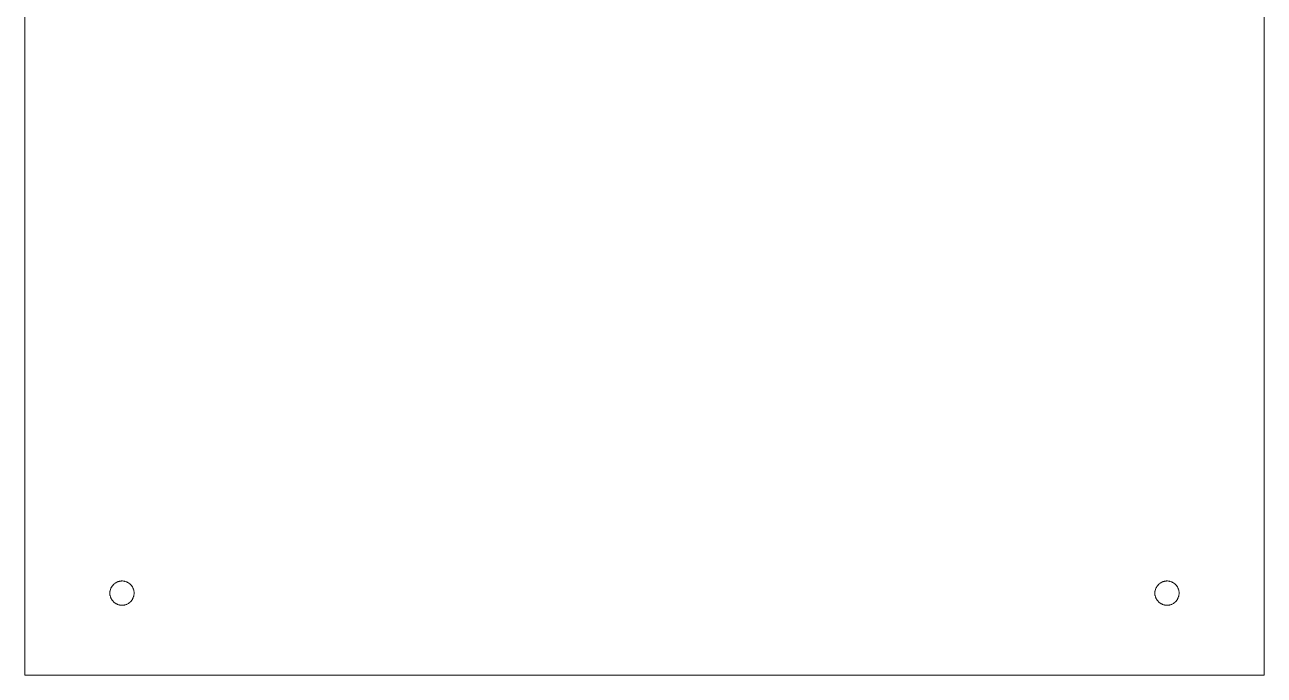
# Model space of a CAD drawing. Header units: inches. Extents: x 17 to 196, y 10 to 268.
# Drawn here: x 16.7 to 118.7, y 9.6 to 63.1 of the extents above; entities that cross this region are included whole.
import ezdxf

# ---------------------------------------------------------------- set-up
doc = ezdxf.new("R2010")
doc.units = ezdxf.units.IN
doc.header["$MEASUREMENT"] = 0
doc.layers.add('Layer 1', color=7, linetype='Continuous')

# ---------------------------------------------------------------- blocks, each defined once
blk = doc.blocks.new('block 39')
at = {"layer": 'Layer 1', "color": 7, "lineweight": 9, "true_color": 0xffffff}
blk.add_open_spline([(25.67, 16.3), (25.67, 16.3), (25.67, 16.3), (25.67, 16.3), (25.67, 16.3), (25.67, 16.31), (25.67, 16.31), (25.67, 16.31), (25.66, 16.34), (25.66, 16.34), (25.66, 16.34), (25.66, 16.37), (25.66, 16.37), (25.66, 16.37), (25.66, 16.41), (25.66, 16.41), (25.66, 16.41), (25.65, 16.45), (25.65, 16.45), (25.65, 16.45), (25.65, 16.48), (25.65, 16.48), (25.65, 16.48), (25.65, 16.5), (25.65, 16.5), (25.65, 16.5), (25.65, 16.5), (25.65, 16.5), (25.65, 16.5), (25.64, 16.52), (25.64, 16.52), (25.64, 16.52), (25.63, 16.55), (25.63, 16.55), (25.63, 16.55), (25.61, 16.62), (25.61, 16.62), (25.61, 16.62), (25.6, 16.66), (25.6, 16.66), (25.6, 16.66), (25.59, 16.68), (25.59, 16.68), (25.59, 16.68), (25.59, 16.69), (25.59, 16.69), (25.59, 16.69), (25.59, 16.69), (25.59, 16.69), (25.59, 16.69), (25.59, 16.69), (25.59, 16.69), (25.59, 16.69), (25.59, 16.7), (25.59, 16.7), (25.59, 16.7), (25.57, 16.72), (25.57, 16.72), (25.57, 16.72), (25.56, 16.75), (25.56, 16.75), (25.56, 16.75), (25.52, 16.81), (25.52, 16.81), (25.52, 16.81), (25.51, 16.84), (25.51, 16.84), (25.51, 16.84), (25.5, 16.86), (25.5, 16.86), (25.5, 16.86), (25.5, 16.86), (25.5, 16.86), (25.5, 16.86), (25.49, 16.87), (25.49, 16.87), (25.49, 16.87), (25.47, 16.9), (25.47, 16.9), (25.47, 16.9), (25.44, 16.92), (25.44, 16.92), (25.44, 16.92), (25.4, 16.98), (25.4, 16.98), (25.4, 16.98), (25.38, 17), (25.38, 17), (25.38, 17), (25.38, 17.01), (25.38, 17.01), (25.38, 17.01), (25.38, 17.01), (25.38, 17.01), (25.38, 17.01), (25.37, 17.01), (25.37, 17.01), (25.37, 17.01), (25.37, 17.01), (25.37, 17.01), (25.37, 17.01), (25.35, 17.03), (25.35, 17.03), (25.35, 17.03), (25.33, 17.05), (25.33, 17.05), (25.33, 17.05), (25.3, 17.07), (25.3, 17.07), (25.3, 17.07), (25.27, 17.1), (25.27, 17.1), (25.27, 17.1), (25.25, 17.12), (25.25, 17.12), (25.25, 17.12), (25.23, 17.13), (25.23, 17.13), (25.23, 17.13), (25.23, 17.13), (25.23, 17.13), (25.23, 17.13), (25.21, 17.14), (25.21, 17.14), (25.21, 17.14), (25.19, 17.15), (25.19, 17.15), (25.19, 17.15), (25.12, 17.19), (25.12, 17.19), (25.12, 17.19), (25.09, 17.2), (25.09, 17.2), (25.09, 17.2), (25.07, 17.22), (25.07, 17.22), (25.07, 17.22), (25.06, 17.22), (25.06, 17.22), (25.06, 17.22), (25.06, 17.22), (25.06, 17.22), (25.06, 17.22), (25.06, 17.22), (25.06, 17.22), (25.06, 17.22), (25.05, 17.22), (25.05, 17.22), (25.05, 17.22), (25.03, 17.23), (25.03, 17.23), (25.03, 17.23), (25, 17.24), (25, 17.24), (25, 17.24), (24.92, 17.26), (24.92, 17.26), (24.92, 17.26), (24.89, 17.27), (24.89, 17.27), (24.89, 17.27), (24.87, 17.28), (24.87, 17.28), (24.87, 17.28), (24.87, 17.28), (24.87, 17.28), (24.87, 17.28), (24.86, 17.28), (24.86, 17.28), (24.86, 17.28), (24.85, 17.28), (24.85, 17.28), (24.85, 17.28), (24.82, 17.29), (24.82, 17.29), (24.82, 17.29), (24.79, 17.29), (24.79, 17.29), (24.79, 17.29), (24.71, 17.3), (24.71, 17.3), (24.71, 17.3), (24.68, 17.3), (24.68, 17.3), (24.68, 17.3), (24.67, 17.3), (24.67, 17.3), (24.67, 17.3), (24.67, 17.3), (24.67, 17.3), (24.67, 17.3), (24.66, 17.3), (24.66, 17.3), (24.66, 17.3), (24.64, 17.3), (24.64, 17.3), (24.64, 17.3), (24.61, 17.29), (24.61, 17.29), (24.61, 17.29), (24.57, 17.29), (24.57, 17.29), (24.57, 17.29), (24.53, 17.29), (24.53, 17.29), (24.53, 17.29), (24.49, 17.28), (24.49, 17.28), (24.49, 17.28), (24.47, 17.28), (24.47, 17.28), (24.47, 17.28), (24.47, 17.28), (24.47, 17.28), (24.47, 17.28), (24.46, 17.28), (24.46, 17.28), (24.46, 17.28), (24.45, 17.28), (24.45, 17.28), (24.45, 17.28), (24.43, 17.27), (24.43, 17.27), (24.43, 17.27), (24.35, 17.25), (24.35, 17.25), (24.35, 17.25), (24.32, 17.24), (24.32, 17.24), (24.32, 17.24), (24.29, 17.23), (24.29, 17.23), (24.29, 17.23), (24.28, 17.22), (24.28, 17.22), (24.28, 17.22), (24.28, 17.22), (24.28, 17.22), (24.28, 17.22), (24.27, 17.22), (24.27, 17.22), (24.27, 17.22), (24.26, 17.21), (24.26, 17.21), (24.26, 17.21), (24.23, 17.2), (24.23, 17.2), (24.23, 17.2), (24.16, 17.16), (24.16, 17.16), (24.16, 17.16), (24.13, 17.14), (24.13, 17.14), (24.13, 17.14), (24.11, 17.13), (24.11, 17.13), (24.11, 17.13), (24.11, 17.13), (24.11, 17.13), (24.11, 17.13), (24.11, 17.13), (24.11, 17.13), (24.11, 17.13), (24.11, 17.13), (24.11, 17.13), (24.11, 17.13), (24.1, 17.12), (24.1, 17.12), (24.1, 17.12), (24.08, 17.11), (24.08, 17.11), (24.08, 17.11), (24.05, 17.08), (24.05, 17.08), (24.05, 17.08), (24, 17.04), (24, 17.04), (24, 17.04), (23.97, 17.02), (23.97, 17.02), (23.97, 17.02), (23.96, 17.01), (23.96, 17.01), (23.96, 17.01), (23.96, 17.01), (23.96, 17.01), (23.96, 17.01), (23.95, 16.99), (23.95, 16.99), (23.95, 16.99), (23.93, 16.97), (23.93, 16.97), (23.93, 16.97), (23.9, 16.94), (23.9, 16.94), (23.9, 16.94), (23.88, 16.91), (23.88, 16.91), (23.88, 16.91), (23.86, 16.88), (23.86, 16.88), (23.86, 16.88), (23.84, 16.87), (23.84, 16.87), (23.84, 16.87), (23.84, 16.86), (23.84, 16.86), (23.84, 16.86), (23.84, 16.86), (23.84, 16.86), (23.84, 16.86), (23.84, 16.86), (23.84, 16.86), (23.84, 16.86), (23.83, 16.85), (23.83, 16.85), (23.83, 16.85), (23.82, 16.83), (23.82, 16.83), (23.82, 16.83), (23.79, 16.76), (23.79, 16.76), (23.79, 16.76), (23.77, 16.73), (23.77, 16.73), (23.77, 16.73), (23.75, 16.71), (23.75, 16.71), (23.75, 16.71), (23.75, 16.69), (23.75, 16.69), (23.75, 16.69), (23.75, 16.69), (23.75, 16.69), (23.75, 16.69), (23.74, 16.67), (23.74, 16.67), (23.74, 16.67), (23.73, 16.64), (23.73, 16.64), (23.73, 16.64), (23.71, 16.57), (23.71, 16.57), (23.71, 16.57), (23.7, 16.53), (23.7, 16.53), (23.7, 16.53), (23.69, 16.51), (23.69, 16.51), (23.69, 16.51), (23.69, 16.5), (23.69, 16.5), (23.69, 16.5), (23.69, 16.5), (23.69, 16.5), (23.69, 16.5), (23.69, 16.5), (23.69, 16.5), (23.69, 16.5), (23.69, 16.49), (23.69, 16.49), (23.69, 16.49), (23.68, 16.47), (23.68, 16.47), (23.68, 16.47), (23.68, 16.43), (23.68, 16.43), (23.68, 16.43), (23.67, 16.35), (23.67, 16.35), (23.67, 16.35), (23.67, 16.32), (23.67, 16.32), (23.67, 16.32), (23.67, 16.3), (23.67, 16.3), (23.67, 16.3), (23.67, 16.3), (23.67, 16.3), (23.67, 16.3), (23.67, 16.28), (23.67, 16.28), (23.67, 16.28), (23.67, 16.25), (23.67, 16.25), (23.67, 16.25), (23.68, 16.21), (23.68, 16.21), (23.68, 16.21), (23.68, 16.17), (23.68, 16.17), (23.68, 16.17), (23.68, 16.13), (23.68, 16.13), (23.68, 16.13), (23.69, 16.11), (23.69, 16.11), (23.69, 16.11), (23.69, 16.1), (23.69, 16.1), (23.69, 16.1), (23.69, 16.1), (23.69, 16.1), (23.69, 16.1), (23.69, 16.1), (23.69, 16.1), (23.69, 16.1), (23.69, 16.09), (23.69, 16.09), (23.69, 16.09), (23.7, 16.07), (23.7, 16.07), (23.7, 16.07), (23.71, 16.03), (23.71, 16.03), (23.71, 16.03), (23.72, 16), (23.72, 16), (23.72, 16), (23.73, 15.96), (23.73, 15.96), (23.73, 15.96), (23.74, 15.93), (23.74, 15.93), (23.74, 15.93), (23.75, 15.91), (23.75, 15.91), (23.75, 15.91), (23.75, 15.91), (23.75, 15.91), (23.75, 15.91), (23.76, 15.89), (23.76, 15.89), (23.76, 15.89), (23.77, 15.87), (23.77, 15.87), (23.77, 15.87), (23.81, 15.8), (23.81, 15.8), (23.81, 15.8), (23.82, 15.77), (23.82, 15.77), (23.82, 15.77), (23.83, 15.75), (23.83, 15.75), (23.83, 15.75), (23.84, 15.74), (23.84, 15.74), (23.84, 15.74), (23.84, 15.74), (23.84, 15.74), (23.84, 15.74), (23.84, 15.74), (23.84, 15.74), (23.84, 15.74), (23.84, 15.74), (23.84, 15.74), (23.84, 15.74), (23.86, 15.72), (23.86, 15.72), (23.86, 15.72), (23.88, 15.69), (23.88, 15.69), (23.88, 15.69), (23.93, 15.63), (23.93, 15.63), (23.93, 15.63), (23.95, 15.61), (23.95, 15.61), (23.95, 15.61), (23.96, 15.6), (23.96, 15.6), (23.96, 15.6), (23.96, 15.59), (23.96, 15.59), (23.96, 15.59), (23.97, 15.58), (23.97, 15.58), (23.97, 15.58), (24, 15.56), (24, 15.56), (24, 15.56), (24.02, 15.54), (24.02, 15.54), (24.02, 15.54), (24.08, 15.5), (24.08, 15.5), (24.08, 15.5), (24.1, 15.48), (24.1, 15.48), (24.1, 15.48), (24.11, 15.47), (24.11, 15.47), (24.11, 15.47), (24.11, 15.47), (24.11, 15.47), (24.11, 15.47), (24.11, 15.47), (24.11, 15.47), (24.11, 15.47), (24.12, 15.47), (24.12, 15.47), (24.12, 15.47), (24.14, 15.46), (24.14, 15.46), (24.14, 15.46), (24.16, 15.44), (24.16, 15.44), (24.16, 15.44), (24.2, 15.42), (24.2, 15.42), (24.2, 15.42), (24.23, 15.41), (24.23, 15.41), (24.23, 15.41), (24.26, 15.39), (24.26, 15.39), (24.26, 15.39), (24.27, 15.38), (24.27, 15.38), (24.27, 15.38), (24.28, 15.38), (24.28, 15.38), (24.28, 15.38), (24.29, 15.38), (24.29, 15.38), (24.29, 15.38), (24.29, 15.37), (24.29, 15.37), (24.29, 15.37), (24.32, 15.37), (24.32, 15.37), (24.32, 15.37), (24.39, 15.34), (24.39, 15.34), (24.39, 15.34), (24.43, 15.33), (24.43, 15.33), (24.43, 15.33), (24.45, 15.33), (24.45, 15.33), (24.45, 15.33), (24.46, 15.32), (24.46, 15.32), (24.46, 15.32), (24.47, 15.32), (24.47, 15.32), (24.47, 15.32), (24.47, 15.32), (24.47, 15.32), (24.47, 15.32), (24.47, 15.32), (24.47, 15.32), (24.47, 15.32), (24.5, 15.32), (24.5, 15.32), (24.5, 15.32), (24.53, 15.31), (24.53, 15.31), (24.53, 15.31), (24.61, 15.31), (24.61, 15.31), (24.61, 15.31), (24.64, 15.3), (24.64, 15.3), (24.64, 15.3), (24.66, 15.3), (24.66, 15.3), (24.66, 15.3), (24.67, 15.3), (24.67, 15.3), (24.67, 15.3), (24.67, 15.3), (24.67, 15.3), (24.67, 15.3), (24.68, 15.3), (24.68, 15.3), (24.68, 15.3), (24.71, 15.31), (24.71, 15.31), (24.71, 15.31), (24.75, 15.31), (24.75, 15.31), (24.75, 15.31), (24.83, 15.32), (24.83, 15.32), (24.83, 15.32), (24.85, 15.32), (24.85, 15.32), (24.85, 15.32), (24.86, 15.32), (24.86, 15.32), (24.86, 15.32), (24.87, 15.32), (24.87, 15.32), (24.87, 15.32), (24.87, 15.32), (24.87, 15.32), (24.87, 15.32), (24.9, 15.33), (24.9, 15.33), (24.9, 15.33), (24.93, 15.34), (24.93, 15.34), (24.93, 15.34), (24.96, 15.35), (24.96, 15.35), (24.96, 15.35), (25, 15.36), (25, 15.36), (25, 15.36), (25.03, 15.37), (25.03, 15.37), (25.03, 15.37), (25.05, 15.38), (25.05, 15.38), (25.05, 15.38), (25.06, 15.38), (25.06, 15.38), (25.06, 15.38), (25.06, 15.38), (25.06, 15.38), (25.06, 15.38), (25.07, 15.39), (25.07, 15.39), (25.07, 15.39), (25.09, 15.4), (25.09, 15.4), (25.09, 15.4), (25.16, 15.43), (25.16, 15.43), (25.16, 15.43), (25.19, 15.45), (25.19, 15.45), (25.19, 15.45), (25.21, 15.46), (25.21, 15.46), (25.21, 15.46), (25.22, 15.47), (25.22, 15.47), (25.22, 15.47), (25.23, 15.47), (25.23, 15.47), (25.23, 15.47), (25.23, 15.47), (25.23, 15.47), (25.23, 15.47), (25.25, 15.49), (25.25, 15.49), (25.25, 15.49), (25.27, 15.51), (25.27, 15.51), (25.27, 15.51), (25.33, 15.56), (25.33, 15.56), (25.33, 15.56), (25.35, 15.58), (25.35, 15.58), (25.35, 15.58), (25.37, 15.59), (25.37, 15.59), (25.37, 15.59), (25.37, 15.59), (25.37, 15.59), (25.37, 15.59), (25.38, 15.59), (25.38, 15.59), (25.38, 15.59), (25.38, 15.6), (25.38, 15.6), (25.38, 15.6), (25.38, 15.6), (25.38, 15.6), (25.38, 15.6), (25.4, 15.62), (25.4, 15.62), (25.4, 15.62), (25.42, 15.65), (25.42, 15.65), (25.42, 15.65), (25.47, 15.71), (25.47, 15.71), (25.47, 15.71), (25.49, 15.73), (25.49, 15.73), (25.49, 15.73), (25.5, 15.74), (25.5, 15.74), (25.5, 15.74), (25.5, 15.75), (25.5, 15.75), (25.5, 15.75), (25.51, 15.76), (25.51, 15.76), (25.51, 15.76), (25.52, 15.79), (25.52, 15.79), (25.52, 15.79), (25.54, 15.82), (25.54, 15.82), (25.54, 15.82), (25.56, 15.86), (25.56, 15.86), (25.56, 15.86), (25.57, 15.89), (25.57, 15.89), (25.57, 15.89), (25.59, 15.91), (25.59, 15.91), (25.59, 15.91), (25.59, 15.91), (25.59, 15.91), (25.59, 15.91), (25.59, 15.91), (25.59, 15.91), (25.59, 15.91), (25.59, 15.92), (25.59, 15.92), (25.59, 15.92), (25.59, 15.92), (25.59, 15.92), (25.59, 15.92), (25.6, 15.95), (25.6, 15.95), (25.6, 15.95), (25.62, 16.02), (25.62, 16.02), (25.62, 16.02), (25.63, 16.05), (25.63, 16.05), (25.63, 16.05), (25.64, 16.08), (25.64, 16.08), (25.64, 16.08), (25.65, 16.1), (25.65, 16.1), (25.65, 16.1), (25.65, 16.1), (25.65, 16.1), (25.65, 16.1), (25.65, 16.12), (25.65, 16.12), (25.65, 16.12), (25.65, 16.15), (25.65, 16.15), (25.65, 16.15), (25.66, 16.23), (25.66, 16.23), (25.66, 16.23), (25.66, 16.27), (25.66, 16.27), (25.66, 16.27), (25.67, 16.29), (25.67, 16.29), (25.67, 16.29), (25.67, 16.3), (25.67, 16.3), (25.67, 16.3), (25.67, 16.3), (25.67, 16.3), (25.67, 16.3), (25.67, 16.3), (25.67, 16.3), (25.67, 16.3), (25.67, 16.3), (25.67, 16.3), (25.67, 16.3), (25.67, 16.3), (25.67, 16.3), (25.67, 16.3), (25.67, 16.3), (25.67, 16.3)], degree=3, knots=[0, 0, 0, 0, 1, 1, 1, 2, 2, 2, 3, 3, 3, 4, 4, 4, 5, 5, 5, 6, 6, 6, 7, 7, 7, 8, 8, 8, 9, 9, 9, 10, 10, 10, 11, 11, 11, 12, 12, 12, 13, 13, 13, 14, 14, 14, 15, 15, 15, 16, 16, 16, 17, 17, 17, 18, 18, 18, 19, 19, 19, 20, 20, 20, 21, 21, 21, 22, 22, 22, 23, 23, 23, 24, 24, 24, 25, 25, 25, 26, 26, 26, 27, 27, 27, 28, 28, 28, 29, 29, 29, 30, 30, 30, 31, 31, 31, 32, 32, 32, 33, 33, 33, 34, 34, 34, 35, 35, 35, 36, 36, 36, 37, 37, 37, 38, 38, 38, 39, 39, 39, 40, 40, 40, 41, 41, 41, 42, 42, 42, 43, 43, 43, 44, 44, 44, 45, 45, 45, 46, 46, 46, 47, 47, 47, 48, 48, 48, 49, 49, 49, 50, 50, 50, 51, 51, 51, 52, 52, 52, 53, 53, 53, 54, 54, 54, 55, 55, 55, 56, 56, 56, 57, 57, 57, 58, 58, 58, 59, 59, 59, 60, 60, 60, 61, 61, 61, 62, 62, 62, 63, 63, 63, 64, 64, 64, 65, 65, 65, 66, 66, 66, 67, 67, 67, 68, 68, 68, 69, 69, 69, 70, 70, 70, 71, 71, 71, 72, 72, 72, 73, 73, 73, 74, 74, 74, 75, 75, 75, 76, 76, 76, 77, 77, 77, 78, 78, 78, 79, 79, 79, 80, 80, 80, 81, 81, 81, 82, 82, 82, 83, 83, 83, 84, 84, 84, 85, 85, 85, 86, 86, 86, 87, 87, 87, 88, 88, 88, 89, 89, 89, 90, 90, 90, 91, 91, 91, 92, 92, 92, 93, 93, 93, 94, 94, 94, 95, 95, 95, 96, 96, 96, 97, 97, 97, 98, 98, 98, 99, 99, 99, 100, 100, 100, 101, 101, 101, 102, 102, 102, 103, 103, 103, 104, 104, 104, 105, 105, 105, 106, 106, 106, 107, 107, 107, 108, 108, 108, 109, 109, 109, 110, 110, 110, 111, 111, 111, 112, 112, 112, 113, 113, 113, 114, 114, 114, 115, 115, 115, 116, 116, 116, 117, 117, 117, 118, 118, 118, 119, 119, 119, 120, 120, 120, 121, 121, 121, 122, 122, 122, 123, 123, 123, 124, 124, 124, 125, 125, 125, 126, 126, 126, 127, 127, 127, 128, 128, 128, 129, 129, 129, 130, 130, 130, 131, 131, 131, 132, 132, 132, 133, 133, 133, 134, 134, 134, 135, 135, 135, 136, 136, 136, 137, 137, 137, 138, 138, 138, 139, 139, 139, 140, 140, 140, 141, 141, 141, 142, 142, 142, 143, 143, 143, 144, 144, 144, 145, 145, 145, 146, 146, 146, 147, 147, 147, 148, 148, 148, 149, 149, 149, 150, 150, 150, 151, 151, 151, 152, 152, 152, 153, 153, 153, 154, 154, 154, 155, 155, 155, 156, 156, 156, 157, 157, 157, 158, 158, 158, 159, 159, 159, 160, 160, 160, 161, 161, 161, 162, 162, 162, 163, 163, 163, 164, 164, 164, 165, 165, 165, 166, 166, 166, 167, 167, 167, 168, 168, 168, 169, 169, 169, 170, 170, 170, 171, 171, 171, 172, 172, 172, 173, 173, 173, 174, 174, 174, 175, 175, 175, 176, 176, 176, 177, 177, 177, 178, 178, 178, 179, 179, 179, 180, 180, 180, 181, 181, 181, 182, 182, 182, 183, 183, 183, 184, 184, 184, 185, 185, 185, 186, 186, 186, 187, 187, 187, 188, 188, 188, 189, 189, 189, 190, 190, 190, 191, 191, 191, 192, 192, 192, 193, 193, 193, 194, 194, 194, 195, 195, 195, 196, 196, 196, 197, 197, 197, 198, 198, 198, 199, 199, 199, 200, 200, 200, 201, 201, 201, 202, 202, 202, 203, 203, 203, 204, 204, 204, 205, 205, 205, 206, 206, 206, 207, 207, 207, 208, 208, 208, 209, 209, 209, 210, 210, 210, 211, 211, 211, 212, 212, 212, 213, 213, 213, 214, 214, 214, 215, 215, 215, 216, 216, 216, 217, 217, 217, 218, 218, 218, 219, 219, 219, 220, 220, 220, 221, 221, 221, 222, 222, 222, 223, 223, 223, 224, 224, 224, 225, 225, 225, 226, 226, 226, 227, 227, 227, 228, 228, 228, 229, 229, 229, 230, 230, 230, 231, 231, 231, 232, 232, 232, 233, 233, 233, 234, 234, 234, 235, 235, 235, 236, 236, 236, 237, 237, 237, 238, 238, 238, 239, 239, 239, 240, 240, 240, 241, 241, 241, 242, 242, 242, 243, 243, 243, 244, 244, 244, 245, 245, 245, 246, 246, 246, 247, 247, 247, 248, 248, 248, 249, 249, 249, 250, 250, 250, 251, 251, 251, 252, 252, 252, 253, 253, 253, 254, 254, 254, 255, 255, 255, 256, 256, 256, 257, 257, 257, 257], dxfattribs=at)
blk = doc.blocks.new('block 40')
at = {"layer": 'Layer 1', "color": 7, "lineweight": 9, "true_color": 0xffffff}
blk.add_lwpolyline([(16.67, 116.55), (16.67, 9.55)], dxfattribs=at)
blk = doc.blocks.new('block 41')
at = {"layer": 'Layer 1', "color": 7, "lineweight": 9, "true_color": 0xffffff}
blk.add_lwpolyline([(118.67, 9.55), (16.67, 9.55)], dxfattribs=at)
blk = doc.blocks.new('block 42')
at = {"layer": 'Layer 1', "color": 7, "lineweight": 9, "true_color": 0xffffff}
blk.add_lwpolyline([(118.67, 9.55), (118.67, 116.55)], dxfattribs=at)
blk = doc.blocks.new('block 44')
at = {"layer": 'Layer 1', "color": 7, "lineweight": 9, "true_color": 0xffffff}
blk.add_open_spline([(111.67, 16.3), (111.67, 16.3), (111.67, 16.3), (111.67, 16.3), (111.67, 16.3), (111.67, 16.31), (111.67, 16.31), (111.67, 16.31), (111.66, 16.34), (111.66, 16.34), (111.66, 16.34), (111.66, 16.37), (111.66, 16.37), (111.66, 16.37), (111.66, 16.41), (111.66, 16.41), (111.66, 16.41), (111.65, 16.45), (111.65, 16.45), (111.65, 16.45), (111.65, 16.48), (111.65, 16.48), (111.65, 16.48), (111.65, 16.5), (111.65, 16.5), (111.65, 16.5), (111.65, 16.5), (111.65, 16.5), (111.65, 16.5), (111.64, 16.52), (111.64, 16.52), (111.64, 16.52), (111.63, 16.55), (111.63, 16.55), (111.63, 16.55), (111.61, 16.62), (111.61, 16.62), (111.61, 16.62), (111.6, 16.66), (111.6, 16.66), (111.6, 16.66), (111.59, 16.68), (111.59, 16.68), (111.59, 16.68), (111.59, 16.69), (111.59, 16.69), (111.59, 16.69), (111.59, 16.69), (111.59, 16.69), (111.59, 16.69), (111.59, 16.69), (111.59, 16.69), (111.59, 16.69), (111.59, 16.7), (111.59, 16.7), (111.59, 16.7), (111.57, 16.72), (111.57, 16.72), (111.57, 16.72), (111.56, 16.75), (111.56, 16.75), (111.56, 16.75), (111.52, 16.81), (111.52, 16.81), (111.52, 16.81), (111.51, 16.84), (111.51, 16.84), (111.51, 16.84), (111.5, 16.86), (111.5, 16.86), (111.5, 16.86), (111.5, 16.86), (111.5, 16.86), (111.5, 16.86), (111.49, 16.87), (111.49, 16.87), (111.49, 16.87), (111.47, 16.9), (111.47, 16.9), (111.47, 16.9), (111.44, 16.92), (111.44, 16.92), (111.44, 16.92), (111.4, 16.98), (111.4, 16.98), (111.4, 16.98), (111.38, 17), (111.38, 17), (111.38, 17), (111.38, 17.01), (111.38, 17.01), (111.38, 17.01), (111.38, 17.01), (111.38, 17.01), (111.38, 17.01), (111.37, 17.01), (111.37, 17.01), (111.37, 17.01), (111.37, 17.01), (111.37, 17.01), (111.37, 17.01), (111.35, 17.03), (111.35, 17.03), (111.35, 17.03), (111.33, 17.05), (111.33, 17.05), (111.33, 17.05), (111.3, 17.07), (111.3, 17.07), (111.3, 17.07), (111.27, 17.1), (111.27, 17.1), (111.27, 17.1), (111.25, 17.12), (111.25, 17.12), (111.25, 17.12), (111.23, 17.13), (111.23, 17.13), (111.23, 17.13), (111.23, 17.13), (111.23, 17.13), (111.23, 17.13), (111.21, 17.14), (111.21, 17.14), (111.21, 17.14), (111.19, 17.15), (111.19, 17.15), (111.19, 17.15), (111.12, 17.19), (111.12, 17.19), (111.12, 17.19), (111.09, 17.2), (111.09, 17.2), (111.09, 17.2), (111.07, 17.22), (111.07, 17.22), (111.07, 17.22), (111.06, 17.22), (111.06, 17.22), (111.06, 17.22), (111.06, 17.22), (111.06, 17.22), (111.06, 17.22), (111.06, 17.22), (111.06, 17.22), (111.06, 17.22), (111.05, 17.22), (111.05, 17.22), (111.05, 17.22), (111.03, 17.23), (111.03, 17.23), (111.03, 17.23), (111, 17.24), (111, 17.24), (111, 17.24), (110.92, 17.26), (110.92, 17.26), (110.92, 17.26), (110.89, 17.27), (110.89, 17.27), (110.89, 17.27), (110.87, 17.28), (110.87, 17.28), (110.87, 17.28), (110.87, 17.28), (110.87, 17.28), (110.87, 17.28), (110.86, 17.28), (110.86, 17.28), (110.86, 17.28), (110.85, 17.28), (110.85, 17.28), (110.85, 17.28), (110.82, 17.29), (110.82, 17.29), (110.82, 17.29), (110.79, 17.29), (110.79, 17.29), (110.79, 17.29), (110.71, 17.3), (110.71, 17.3), (110.71, 17.3), (110.68, 17.3), (110.68, 17.3), (110.68, 17.3), (110.67, 17.3), (110.67, 17.3), (110.67, 17.3), (110.67, 17.3), (110.67, 17.3), (110.67, 17.3), (110.66, 17.3), (110.66, 17.3), (110.66, 17.3), (110.64, 17.3), (110.64, 17.3), (110.64, 17.3), (110.61, 17.29), (110.61, 17.29), (110.61, 17.29), (110.57, 17.29), (110.57, 17.29), (110.57, 17.29), (110.53, 17.29), (110.53, 17.29), (110.53, 17.29), (110.49, 17.28), (110.49, 17.28), (110.49, 17.28), (110.47, 17.28), (110.47, 17.28), (110.47, 17.28), (110.47, 17.28), (110.47, 17.28), (110.47, 17.28), (110.46, 17.28), (110.46, 17.28), (110.46, 17.28), (110.45, 17.28), (110.45, 17.28), (110.45, 17.28), (110.43, 17.27), (110.43, 17.27), (110.43, 17.27), (110.35, 17.25), (110.35, 17.25), (110.35, 17.25), (110.32, 17.24), (110.32, 17.24), (110.32, 17.24), (110.29, 17.23), (110.29, 17.23), (110.29, 17.23), (110.28, 17.22), (110.28, 17.22), (110.28, 17.22), (110.28, 17.22), (110.28, 17.22), (110.28, 17.22), (110.27, 17.22), (110.27, 17.22), (110.27, 17.22), (110.26, 17.21), (110.26, 17.21), (110.26, 17.21), (110.23, 17.2), (110.23, 17.2), (110.23, 17.2), (110.16, 17.16), (110.16, 17.16), (110.16, 17.16), (110.13, 17.14), (110.13, 17.14), (110.13, 17.14), (110.11, 17.13), (110.11, 17.13), (110.11, 17.13), (110.11, 17.13), (110.11, 17.13), (110.11, 17.13), (110.11, 17.13), (110.11, 17.13), (110.11, 17.13), (110.11, 17.13), (110.11, 17.13), (110.11, 17.13), (110.1, 17.12), (110.1, 17.12), (110.1, 17.12), (110.08, 17.11), (110.08, 17.11), (110.08, 17.11), (110.05, 17.08), (110.05, 17.08), (110.05, 17.08), (110, 17.04), (110, 17.04), (110, 17.04), (109.97, 17.02), (109.97, 17.02), (109.97, 17.02), (109.96, 17.01), (109.96, 17.01), (109.96, 17.01), (109.96, 17.01), (109.96, 17.01), (109.96, 17.01), (109.95, 16.99), (109.95, 16.99), (109.95, 16.99), (109.93, 16.97), (109.93, 16.97), (109.93, 16.97), (109.9, 16.94), (109.9, 16.94), (109.9, 16.94), (109.88, 16.91), (109.88, 16.91), (109.88, 16.91), (109.86, 16.88), (109.86, 16.88), (109.86, 16.88), (109.84, 16.87), (109.84, 16.87), (109.84, 16.87), (109.84, 16.86), (109.84, 16.86), (109.84, 16.86), (109.84, 16.86), (109.84, 16.86), (109.84, 16.86), (109.84, 16.86), (109.84, 16.86), (109.84, 16.86), (109.83, 16.85), (109.83, 16.85), (109.83, 16.85), (109.82, 16.83), (109.82, 16.83), (109.82, 16.83), (109.79, 16.76), (109.79, 16.76), (109.79, 16.76), (109.77, 16.73), (109.77, 16.73), (109.77, 16.73), (109.75, 16.71), (109.75, 16.71), (109.75, 16.71), (109.75, 16.69), (109.75, 16.69), (109.75, 16.69), (109.75, 16.69), (109.75, 16.69), (109.75, 16.69), (109.74, 16.67), (109.74, 16.67), (109.74, 16.67), (109.73, 16.64), (109.73, 16.64), (109.73, 16.64), (109.71, 16.57), (109.71, 16.57), (109.71, 16.57), (109.7, 16.53), (109.7, 16.53), (109.7, 16.53), (109.69, 16.51), (109.69, 16.51), (109.69, 16.51), (109.69, 16.5), (109.69, 16.5), (109.69, 16.5), (109.69, 16.5), (109.69, 16.5), (109.69, 16.5), (109.69, 16.5), (109.69, 16.5), (109.69, 16.5), (109.69, 16.49), (109.69, 16.49), (109.69, 16.49), (109.68, 16.47), (109.68, 16.47), (109.68, 16.47), (109.68, 16.43), (109.68, 16.43), (109.68, 16.43), (109.67, 16.35), (109.67, 16.35), (109.67, 16.35), (109.67, 16.32), (109.67, 16.32), (109.67, 16.32), (109.67, 16.3), (109.67, 16.3), (109.67, 16.3), (109.67, 16.3), (109.67, 16.3), (109.67, 16.3), (109.67, 16.28), (109.67, 16.28), (109.67, 16.28), (109.67, 16.25), (109.67, 16.25), (109.67, 16.25), (109.68, 16.21), (109.68, 16.21), (109.68, 16.21), (109.68, 16.17), (109.68, 16.17), (109.68, 16.17), (109.68, 16.13), (109.68, 16.13), (109.68, 16.13), (109.69, 16.11), (109.69, 16.11), (109.69, 16.11), (109.69, 16.1), (109.69, 16.1), (109.69, 16.1), (109.69, 16.1), (109.69, 16.1), (109.69, 16.1), (109.69, 16.1), (109.69, 16.1), (109.69, 16.1), (109.69, 16.09), (109.69, 16.09), (109.69, 16.09), (109.7, 16.07), (109.7, 16.07), (109.7, 16.07), (109.71, 16.03), (109.71, 16.03), (109.71, 16.03), (109.72, 16), (109.72, 16), (109.72, 16), (109.73, 15.96), (109.73, 15.96), (109.73, 15.96), (109.74, 15.93), (109.74, 15.93), (109.74, 15.93), (109.75, 15.91), (109.75, 15.91), (109.75, 15.91), (109.75, 15.91), (109.75, 15.91), (109.75, 15.91), (109.76, 15.89), (109.76, 15.89), (109.76, 15.89), (109.77, 15.87), (109.77, 15.87), (109.77, 15.87), (109.81, 15.8), (109.81, 15.8), (109.81, 15.8), (109.82, 15.77), (109.82, 15.77), (109.82, 15.77), (109.83, 15.75), (109.83, 15.75), (109.83, 15.75), (109.84, 15.74), (109.84, 15.74), (109.84, 15.74), (109.84, 15.74), (109.84, 15.74), (109.84, 15.74), (109.84, 15.74), (109.84, 15.74), (109.84, 15.74), (109.84, 15.74), (109.84, 15.74), (109.84, 15.74), (109.86, 15.72), (109.86, 15.72), (109.86, 15.72), (109.88, 15.69), (109.88, 15.69), (109.88, 15.69), (109.93, 15.63), (109.93, 15.63), (109.93, 15.63), (109.95, 15.61), (109.95, 15.61), (109.95, 15.61), (109.96, 15.6), (109.96, 15.6), (109.96, 15.6), (109.96, 15.59), (109.96, 15.59), (109.96, 15.59), (109.97, 15.58), (109.97, 15.58), (109.97, 15.58), (110, 15.56), (110, 15.56), (110, 15.56), (110.02, 15.54), (110.02, 15.54), (110.02, 15.54), (110.08, 15.5), (110.08, 15.5), (110.08, 15.5), (110.1, 15.48), (110.1, 15.48), (110.1, 15.48), (110.11, 15.47), (110.11, 15.47), (110.11, 15.47), (110.11, 15.47), (110.11, 15.47), (110.11, 15.47), (110.11, 15.47), (110.11, 15.47), (110.11, 15.47), (110.12, 15.47), (110.12, 15.47), (110.12, 15.47), (110.14, 15.46), (110.14, 15.46), (110.14, 15.46), (110.16, 15.44), (110.16, 15.44), (110.16, 15.44), (110.2, 15.42), (110.2, 15.42), (110.2, 15.42), (110.23, 15.41), (110.23, 15.41), (110.23, 15.41), (110.26, 15.39), (110.26, 15.39), (110.26, 15.39), (110.27, 15.38), (110.27, 15.38), (110.27, 15.38), (110.28, 15.38), (110.28, 15.38), (110.28, 15.38), (110.29, 15.38), (110.29, 15.38), (110.29, 15.38), (110.29, 15.37), (110.29, 15.37), (110.29, 15.37), (110.32, 15.37), (110.32, 15.37), (110.32, 15.37), (110.39, 15.34), (110.39, 15.34), (110.39, 15.34), (110.43, 15.33), (110.43, 15.33), (110.43, 15.33), (110.45, 15.33), (110.45, 15.33), (110.45, 15.33), (110.46, 15.32), (110.46, 15.32), (110.46, 15.32), (110.47, 15.32), (110.47, 15.32), (110.47, 15.32), (110.47, 15.32), (110.47, 15.32), (110.47, 15.32), (110.47, 15.32), (110.47, 15.32), (110.47, 15.32), (110.5, 15.32), (110.5, 15.32), (110.5, 15.32), (110.53, 15.31), (110.53, 15.31), (110.53, 15.31), (110.61, 15.31), (110.61, 15.31), (110.61, 15.31), (110.64, 15.3), (110.64, 15.3), (110.64, 15.3), (110.66, 15.3), (110.66, 15.3), (110.66, 15.3), (110.67, 15.3), (110.67, 15.3), (110.67, 15.3), (110.67, 15.3), (110.67, 15.3), (110.67, 15.3), (110.68, 15.3), (110.68, 15.3), (110.68, 15.3), (110.71, 15.31), (110.71, 15.31), (110.71, 15.31), (110.75, 15.31), (110.75, 15.31), (110.75, 15.31), (110.83, 15.32), (110.83, 15.32), (110.83, 15.32), (110.85, 15.32), (110.85, 15.32), (110.85, 15.32), (110.86, 15.32), (110.86, 15.32), (110.86, 15.32), (110.87, 15.32), (110.87, 15.32), (110.87, 15.32), (110.87, 15.32), (110.87, 15.32), (110.87, 15.32), (110.9, 15.33), (110.9, 15.33), (110.9, 15.33), (110.93, 15.34), (110.93, 15.34), (110.93, 15.34), (110.96, 15.35), (110.96, 15.35), (110.96, 15.35), (111, 15.36), (111, 15.36), (111, 15.36), (111.03, 15.37), (111.03, 15.37), (111.03, 15.37), (111.05, 15.38), (111.05, 15.38), (111.05, 15.38), (111.06, 15.38), (111.06, 15.38), (111.06, 15.38), (111.06, 15.38), (111.06, 15.38), (111.06, 15.38), (111.07, 15.39), (111.07, 15.39), (111.07, 15.39), (111.09, 15.4), (111.09, 15.4), (111.09, 15.4), (111.16, 15.43), (111.16, 15.43), (111.16, 15.43), (111.19, 15.45), (111.19, 15.45), (111.19, 15.45), (111.21, 15.46), (111.21, 15.46), (111.21, 15.46), (111.22, 15.47), (111.22, 15.47), (111.22, 15.47), (111.23, 15.47), (111.23, 15.47), (111.23, 15.47), (111.23, 15.47), (111.23, 15.47), (111.23, 15.47), (111.25, 15.49), (111.25, 15.49), (111.25, 15.49), (111.27, 15.51), (111.27, 15.51), (111.27, 15.51), (111.33, 15.56), (111.33, 15.56), (111.33, 15.56), (111.35, 15.58), (111.35, 15.58), (111.35, 15.58), (111.37, 15.59), (111.37, 15.59), (111.37, 15.59), (111.37, 15.59), (111.37, 15.59), (111.37, 15.59), (111.38, 15.59), (111.38, 15.59), (111.38, 15.59), (111.38, 15.6), (111.38, 15.6), (111.38, 15.6), (111.38, 15.6), (111.38, 15.6), (111.38, 15.6), (111.4, 15.62), (111.4, 15.62), (111.4, 15.62), (111.42, 15.65), (111.42, 15.65), (111.42, 15.65), (111.47, 15.71), (111.47, 15.71), (111.47, 15.71), (111.49, 15.73), (111.49, 15.73), (111.49, 15.73), (111.5, 15.74), (111.5, 15.74), (111.5, 15.74), (111.5, 15.75), (111.5, 15.75), (111.5, 15.75), (111.51, 15.76), (111.51, 15.76), (111.51, 15.76), (111.52, 15.79), (111.52, 15.79), (111.52, 15.79), (111.54, 15.82), (111.54, 15.82), (111.54, 15.82), (111.56, 15.86), (111.56, 15.86), (111.56, 15.86), (111.57, 15.89), (111.57, 15.89), (111.57, 15.89), (111.59, 15.91), (111.59, 15.91), (111.59, 15.91), (111.59, 15.91), (111.59, 15.91), (111.59, 15.91), (111.59, 15.91), (111.59, 15.91), (111.59, 15.91), (111.59, 15.92), (111.59, 15.92), (111.59, 15.92), (111.59, 15.92), (111.59, 15.92), (111.59, 15.92), (111.6, 15.95), (111.6, 15.95), (111.6, 15.95), (111.62, 16.02), (111.62, 16.02), (111.62, 16.02), (111.63, 16.05), (111.63, 16.05), (111.63, 16.05), (111.64, 16.08), (111.64, 16.08), (111.64, 16.08), (111.65, 16.1), (111.65, 16.1), (111.65, 16.1), (111.65, 16.1), (111.65, 16.1), (111.65, 16.1), (111.65, 16.12), (111.65, 16.12), (111.65, 16.12), (111.65, 16.15), (111.65, 16.15), (111.65, 16.15), (111.66, 16.23), (111.66, 16.23), (111.66, 16.23), (111.66, 16.27), (111.66, 16.27), (111.66, 16.27), (111.67, 16.29), (111.67, 16.29), (111.67, 16.29), (111.67, 16.3), (111.67, 16.3), (111.67, 16.3), (111.67, 16.3), (111.67, 16.3), (111.67, 16.3), (111.67, 16.3), (111.67, 16.3), (111.67, 16.3), (111.67, 16.3), (111.67, 16.3), (111.67, 16.3), (111.67, 16.3), (111.67, 16.3), (111.67, 16.3), (111.67, 16.3), (111.67, 16.3)], degree=3, knots=[0, 0, 0, 0, 1, 1, 1, 2, 2, 2, 3, 3, 3, 4, 4, 4, 5, 5, 5, 6, 6, 6, 7, 7, 7, 8, 8, 8, 9, 9, 9, 10, 10, 10, 11, 11, 11, 12, 12, 12, 13, 13, 13, 14, 14, 14, 15, 15, 15, 16, 16, 16, 17, 17, 17, 18, 18, 18, 19, 19, 19, 20, 20, 20, 21, 21, 21, 22, 22, 22, 23, 23, 23, 24, 24, 24, 25, 25, 25, 26, 26, 26, 27, 27, 27, 28, 28, 28, 29, 29, 29, 30, 30, 30, 31, 31, 31, 32, 32, 32, 33, 33, 33, 34, 34, 34, 35, 35, 35, 36, 36, 36, 37, 37, 37, 38, 38, 38, 39, 39, 39, 40, 40, 40, 41, 41, 41, 42, 42, 42, 43, 43, 43, 44, 44, 44, 45, 45, 45, 46, 46, 46, 47, 47, 47, 48, 48, 48, 49, 49, 49, 50, 50, 50, 51, 51, 51, 52, 52, 52, 53, 53, 53, 54, 54, 54, 55, 55, 55, 56, 56, 56, 57, 57, 57, 58, 58, 58, 59, 59, 59, 60, 60, 60, 61, 61, 61, 62, 62, 62, 63, 63, 63, 64, 64, 64, 65, 65, 65, 66, 66, 66, 67, 67, 67, 68, 68, 68, 69, 69, 69, 70, 70, 70, 71, 71, 71, 72, 72, 72, 73, 73, 73, 74, 74, 74, 75, 75, 75, 76, 76, 76, 77, 77, 77, 78, 78, 78, 79, 79, 79, 80, 80, 80, 81, 81, 81, 82, 82, 82, 83, 83, 83, 84, 84, 84, 85, 85, 85, 86, 86, 86, 87, 87, 87, 88, 88, 88, 89, 89, 89, 90, 90, 90, 91, 91, 91, 92, 92, 92, 93, 93, 93, 94, 94, 94, 95, 95, 95, 96, 96, 96, 97, 97, 97, 98, 98, 98, 99, 99, 99, 100, 100, 100, 101, 101, 101, 102, 102, 102, 103, 103, 103, 104, 104, 104, 105, 105, 105, 106, 106, 106, 107, 107, 107, 108, 108, 108, 109, 109, 109, 110, 110, 110, 111, 111, 111, 112, 112, 112, 113, 113, 113, 114, 114, 114, 115, 115, 115, 116, 116, 116, 117, 117, 117, 118, 118, 118, 119, 119, 119, 120, 120, 120, 121, 121, 121, 122, 122, 122, 123, 123, 123, 124, 124, 124, 125, 125, 125, 126, 126, 126, 127, 127, 127, 128, 128, 128, 129, 129, 129, 130, 130, 130, 131, 131, 131, 132, 132, 132, 133, 133, 133, 134, 134, 134, 135, 135, 135, 136, 136, 136, 137, 137, 137, 138, 138, 138, 139, 139, 139, 140, 140, 140, 141, 141, 141, 142, 142, 142, 143, 143, 143, 144, 144, 144, 145, 145, 145, 146, 146, 146, 147, 147, 147, 148, 148, 148, 149, 149, 149, 150, 150, 150, 151, 151, 151, 152, 152, 152, 153, 153, 153, 154, 154, 154, 155, 155, 155, 156, 156, 156, 157, 157, 157, 158, 158, 158, 159, 159, 159, 160, 160, 160, 161, 161, 161, 162, 162, 162, 163, 163, 163, 164, 164, 164, 165, 165, 165, 166, 166, 166, 167, 167, 167, 168, 168, 168, 169, 169, 169, 170, 170, 170, 171, 171, 171, 172, 172, 172, 173, 173, 173, 174, 174, 174, 175, 175, 175, 176, 176, 176, 177, 177, 177, 178, 178, 178, 179, 179, 179, 180, 180, 180, 181, 181, 181, 182, 182, 182, 183, 183, 183, 184, 184, 184, 185, 185, 185, 186, 186, 186, 187, 187, 187, 188, 188, 188, 189, 189, 189, 190, 190, 190, 191, 191, 191, 192, 192, 192, 193, 193, 193, 194, 194, 194, 195, 195, 195, 196, 196, 196, 197, 197, 197, 198, 198, 198, 199, 199, 199, 200, 200, 200, 201, 201, 201, 202, 202, 202, 203, 203, 203, 204, 204, 204, 205, 205, 205, 206, 206, 206, 207, 207, 207, 208, 208, 208, 209, 209, 209, 210, 210, 210, 211, 211, 211, 212, 212, 212, 213, 213, 213, 214, 214, 214, 215, 215, 215, 216, 216, 216, 217, 217, 217, 218, 218, 218, 219, 219, 219, 220, 220, 220, 221, 221, 221, 222, 222, 222, 223, 223, 223, 224, 224, 224, 225, 225, 225, 226, 226, 226, 227, 227, 227, 228, 228, 228, 229, 229, 229, 230, 230, 230, 231, 231, 231, 232, 232, 232, 233, 233, 233, 234, 234, 234, 235, 235, 235, 236, 236, 236, 237, 237, 237, 238, 238, 238, 239, 239, 239, 240, 240, 240, 241, 241, 241, 242, 242, 242, 243, 243, 243, 244, 244, 244, 245, 245, 245, 246, 246, 246, 247, 247, 247, 248, 248, 248, 249, 249, 249, 250, 250, 250, 251, 251, 251, 252, 252, 252, 253, 253, 253, 254, 254, 254, 255, 255, 255, 256, 256, 256, 257, 257, 257, 257], dxfattribs=at)
blk = doc.blocks.new('block 38')
at = {"layer": 'Layer 1'}
for name in ['block 40', 'block 42', 'block 39', 'block 44', 'block 41']:
    blk.add_blockref(name, (0, 0), dxfattribs=at)

msp = doc.modelspace()

# ---------------------------------------------------------------- block references
at = {"layer": 'Layer 1'}
msp.add_blockref('block 38', (0, 0), dxfattribs=at)

doc.saveas('drawing.dxf')
